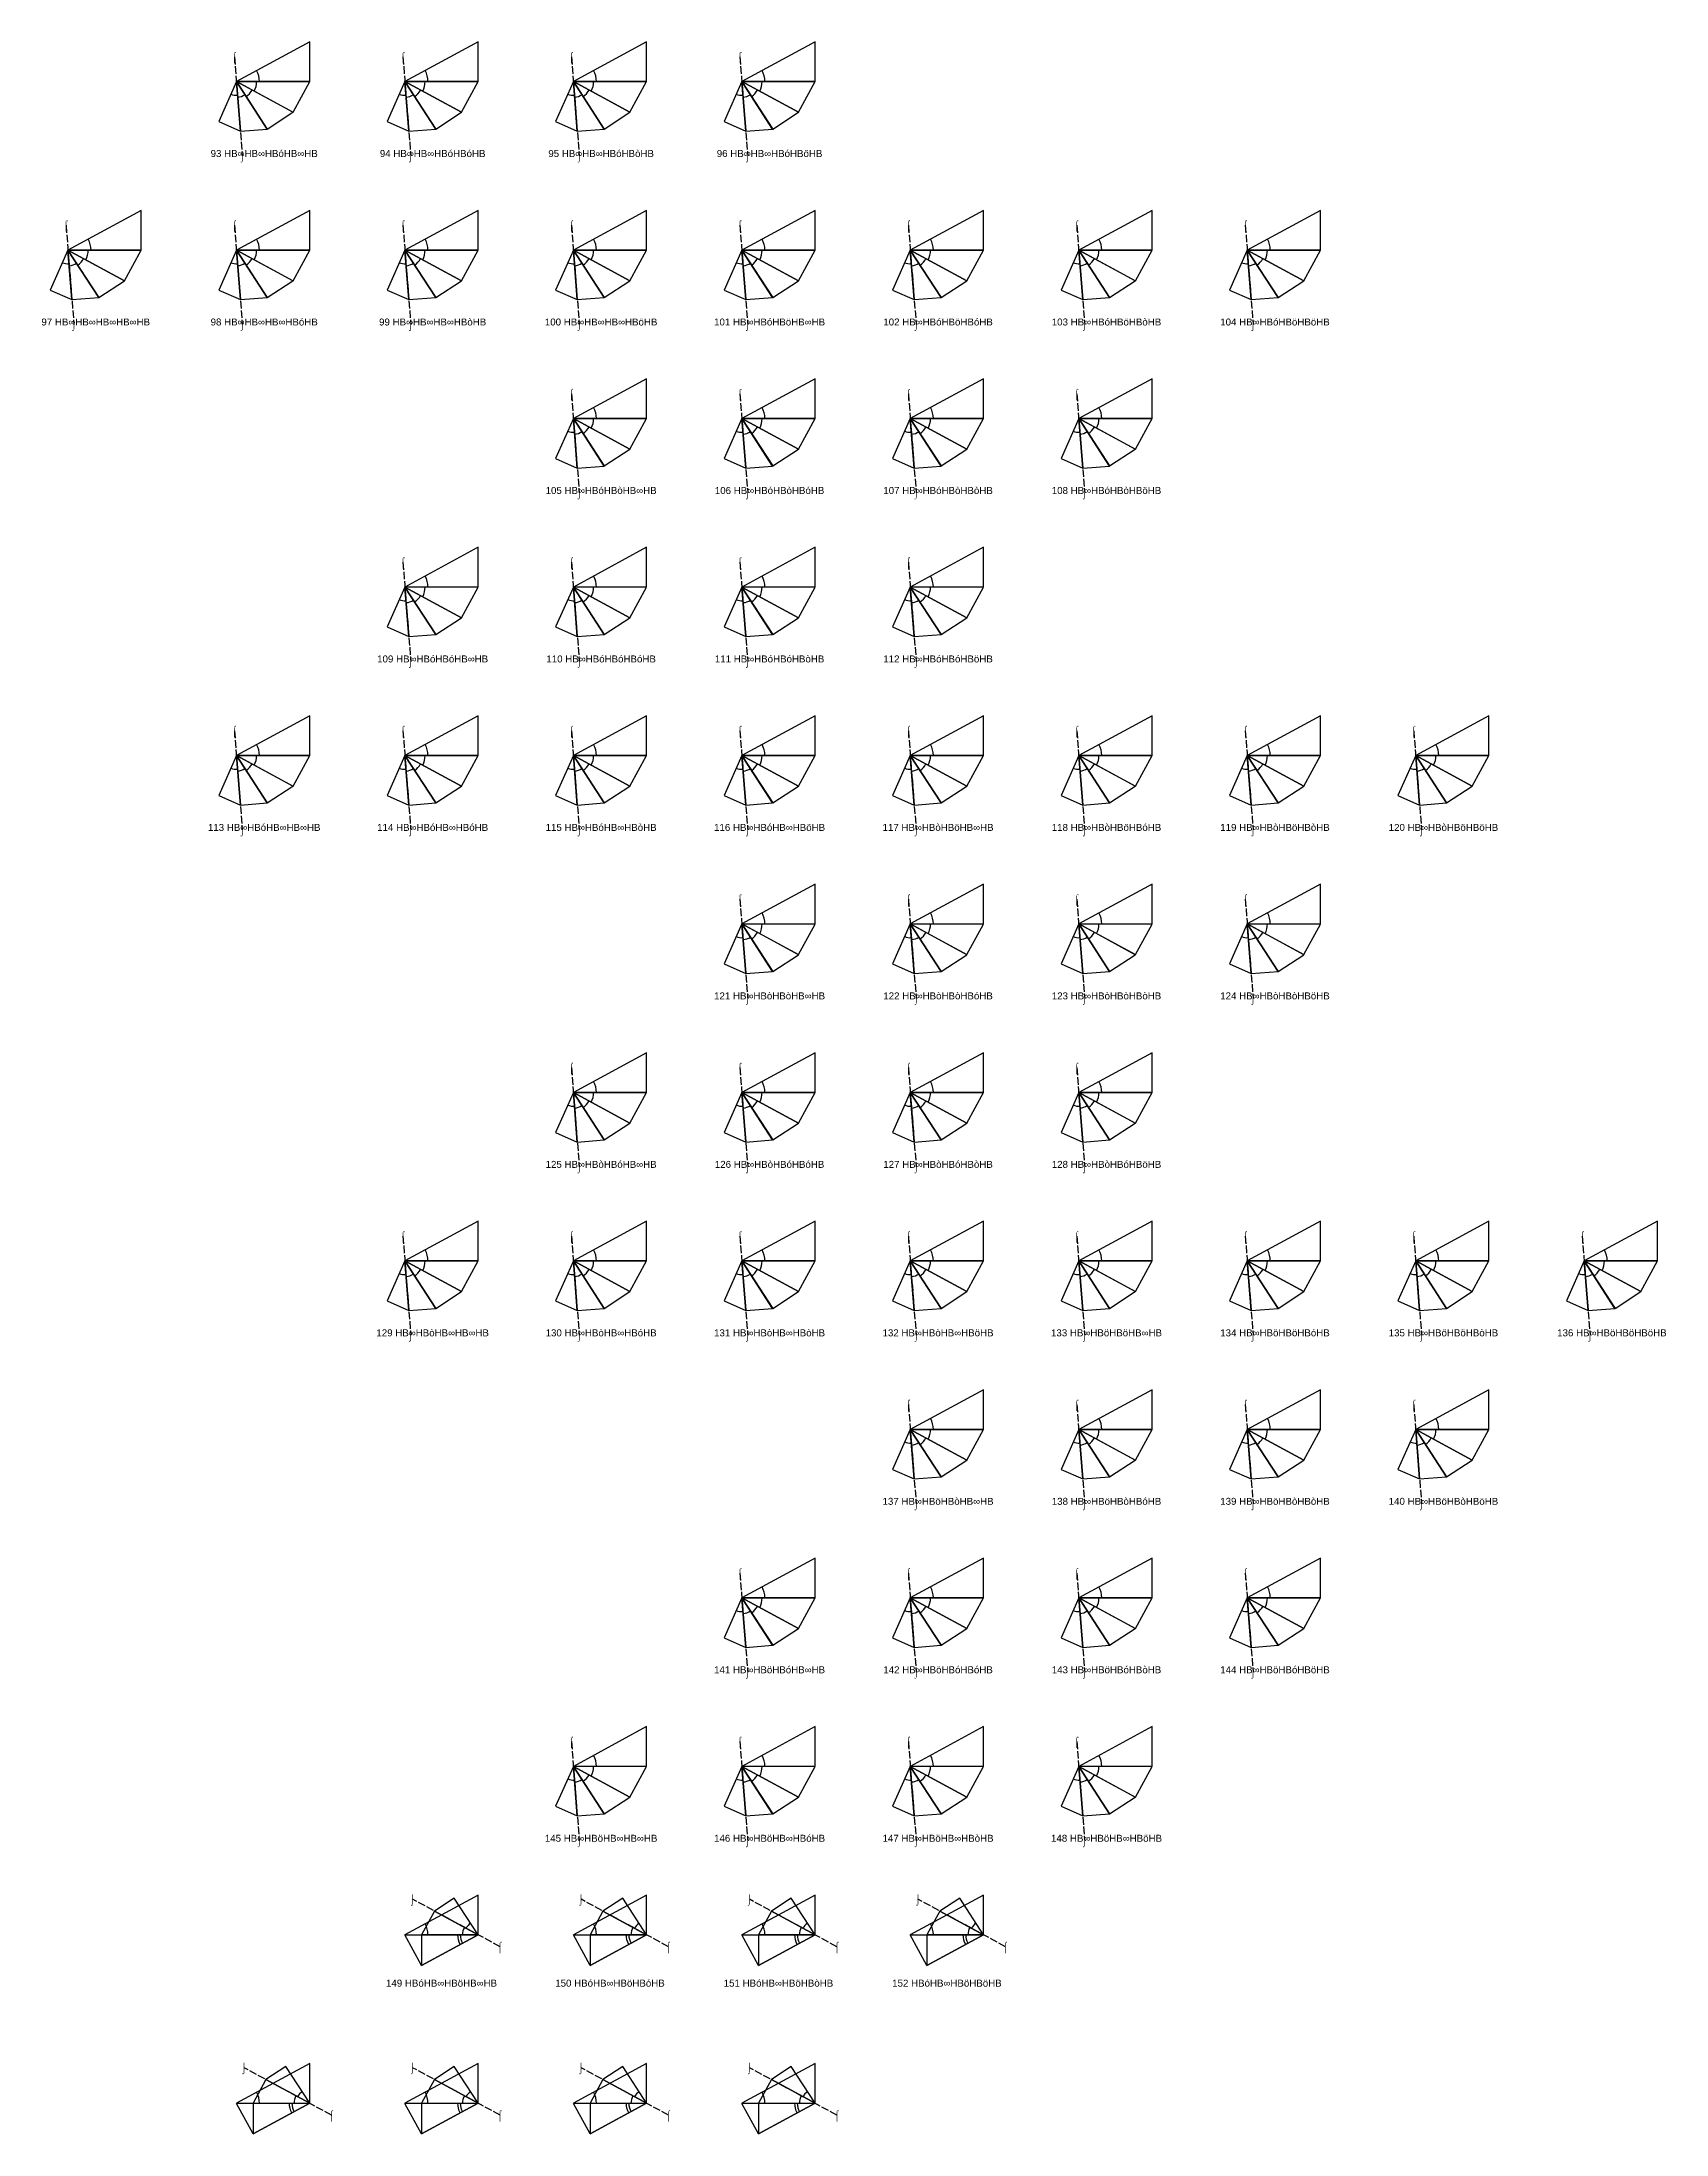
# Model space of a CAD drawing. Header units: millimetres. Extents: x 122552 to 1654769, y -10280102 to 62068.
# Drawn here: x 997182 to 1254122, y -1548021 to -1217069 of the extents above; entities that cross this region are included whole.
import ezdxf
from ezdxf.enums import TextEntityAlignment as Align

# ---------------------------------------------------------------- set-up
doc = ezdxf.new("R2010")
doc.units = ezdxf.units.MM
doc.linetypes.add('ACAD_ISO02W100', pattern=[15, 12, -3])
for name, color, linetype in [('BASE', 170, 'Continuous'), ('HYPOTENUSE', 20, 'Continuous'), ('PERPENDICULAR', 90, 'Continuous'), ('Standard', 7, 'Continuous')]:
    doc.layers.add(name, color=color, linetype=linetype)
doc.styles.add('Arial', font='arial_0.ttf')

# ---------------------------------------------------------------- blocks, each defined once
blk = doc.blocks.new('fundamental_block_GT')
at = {"color": 4}
blk.add_arc((0, -2), 277, 359.9799, 28.4254, dxfattribs=at)
at = {"layer": 'BASE'}
blk.add_line((0, 0), (879, -7), dxfattribs=at)
at = {"layer": 'HYPOTENUSE'}
blk.add_line((883, 469), (0, 0), dxfattribs=at)
at = {"layer": 'PERPENDICULAR'}
blk.add_line((879, -7), (883, 469), dxfattribs=at)

msp = doc.modelspace()

# ---------------------------------------------------------------- linework, layer by layer
at = {"linetype": 'ACAD_ISO02W100', "ltscale": 100}
for p, q in [((1027652, -1219436), (1028896, -1235121)), ((1054301, -1219436), (1055545, -1235121)), ((1080950, -1219436), (1082194, -1235121)), ((1107598, -1219436), (1108842, -1235121)), ((1001004, -1246084), (1002248, -1261770)), ((1027652, -1246084), (1028896, -1261770)), ((1054301, -1246084), (1055545, -1261770)), ((1080950, -1246084), (1082194, -1261770)), ((1107598, -1246084), (1108842, -1261770)), ((1134247, -1246084), (1135491, -1261770)), ((1160896, -1246084), (1162140, -1261770)), ((1187544, -1246084), (1188788, -1261770)), ((1080950, -1272733), (1082194, -1288418)), ((1107598, -1272733), (1108842, -1288418)), ((1134247, -1272733), (1135491, -1288418)), ((1160896, -1272733), (1162140, -1288418)), ((1054301, -1299382), (1055545, -1315067)), ((1080950, -1299382), (1082194, -1315067)), ((1107598, -1299382), (1108842, -1315067)), ((1134247, -1299382), (1135491, -1315067)), ((1027652, -1326030), (1028896, -1341716)), ((1054301, -1326030), (1055545, -1341716)), ((1080950, -1326030), (1082194, -1341716)), ((1107598, -1326030), (1108842, -1341716)), ((1134247, -1326030), (1135491, -1341716)), ((1160896, -1326030), (1162140, -1341716)), ((1187544, -1326030), (1188788, -1341716)), ((1214193, -1326030), (1215437, -1341716)), ((1107598, -1352679), (1108842, -1368364)), ((1134247, -1352679), (1135491, -1368364)), ((1160896, -1352679), (1162140, -1368364)), ((1187544, -1352679), (1188788, -1368364)), ((1080950, -1379328), (1082194, -1395013)), ((1107598, -1379328), (1108842, -1395013)), ((1134247, -1379328), (1135491, -1395013)), ((1160896, -1379328), (1162140, -1395013)), ((1054301, -1405976), (1055545, -1421662)), ((1080950, -1405976), (1082194, -1421662)), ((1107598, -1405976), (1108842, -1421662)), ((1134247, -1405976), (1135491, -1421662)), ((1160896, -1405976), (1162140, -1421662)), ((1187544, -1405976), (1188788, -1421662)), ((1214193, -1405976), (1215437, -1421662)), ((1240842, -1405976), (1242086, -1421662)), ((1134247, -1432625), (1135491, -1448310)), ((1160896, -1432625), (1162140, -1448310)), ((1187544, -1432625), (1188788, -1448310)), ((1214193, -1432625), (1215437, -1448310)), ((1107598, -1459274), (1108842, -1474959)), ((1134247, -1459274), (1135491, -1474959)), ((1160896, -1459274), (1162140, -1474959)), ((1187544, -1459274), (1188788, -1474959)), ((1080950, -1485922), (1082194, -1501608)), ((1107598, -1485922), (1108842, -1501608)), ((1134247, -1485922), (1135491, -1501608)), ((1160896, -1485922), (1162140, -1501608)), ((1069657, -1518369), (1055827, -1510863)), ((1096305, -1518369), (1082476, -1510863)), ((1122954, -1518369), (1109125, -1510863)), ((1149603, -1518369), (1135773, -1510863)), ((1043008, -1545017), (1029179, -1537512)), ((1069657, -1545017), (1055827, -1537512)), ((1096305, -1545017), (1082476, -1537512)), ((1122954, -1545017), (1109125, -1537512))]:
    msp.add_line(p, q, dxfattribs=at)

# ---------------------------------------------------------------- block references
for p, xscale, yscale, zscale, rotation in [((1027963, -1223357), 10.18429076373602, 10.18429076373602, 10.18429076373602, 303.5116672382091), ((1027963, -1223357), 11.58735412275403, 11.58735412275403, 11.58735412275403, 332.0000000000002), ((1054612, -1223357), 10.18429076373602, 10.18429076373602, 10.18429076373602, 303.5116672382091), ((1054612, -1223357), 11.58735412275403, 11.58735412275403, 11.58735412275403, 332.0000000000002), ((1081261, -1223357), 10.18429076373602, 10.18429076373602, 10.18429076373602, 303.5116672382091), ((1081261, -1223357), 11.58735412275403, 11.58735412275403, 11.58735412275403, 332.0000000000002), ((1107909, -1223357), 10.18429076373602, 10.18429076373602, 10.18429076373602, 303.5116672382091), ((1107909, -1223357), 11.58735412275403, 11.58735412275403, 11.58735412275403, 332.0000000000002), ((1027963, -1223357), 7.86726557123376, 7.86726557123376, 7.86726557123376, 246.5350017146298), ((1027963, -1223357), 8.951118371073514, 8.951118371073514, 8.951118371073514, 275.0233344764167), ((1054612, -1223357), 7.867265571233768, 7.867265571233768, 7.867265571233768, 246.5350017146306), ((1054612, -1223357), 8.951118371073514, 8.951118371073514, 8.951118371073514, 275.0233344764167), ((1081261, -1223357), 7.867265571233768, 7.867265571233768, 7.867265571233768, 246.5350017146306), ((1081261, -1223357), 8.951118371073514, 8.951118371073514, 8.951118371073514, 275.0233344764167), ((1107909, -1223357), 7.867265571233768, 7.867265571233768, 7.867265571233768, 246.5350017146306), ((1107909, -1223357), 8.951118371073514, 8.951118371073514, 8.951118371073514, 275.0233344764167), ((1001315, -1250006), 10.18429076373602, 10.18429076373602, 10.18429076373602, 303.5116672382091), ((1001315, -1250006), 11.58735412275403, 11.58735412275403, 11.58735412275403, 332.0000000000002), ((1027963, -1250006), 10.18429076373602, 10.18429076373602, 10.18429076373602, 303.5116672382091), ((1027963, -1250006), 11.58735412275403, 11.58735412275403, 11.58735412275403, 332.0000000000002), ((1054612, -1250006), 10.18429076373602, 10.18429076373602, 10.18429076373602, 303.5116672382091), ((1054612, -1250006), 11.58735412275403, 11.58735412275403, 11.58735412275403, 332.0000000000002), ((1081261, -1250006), 10.18429076373602, 10.18429076373602, 10.18429076373602, 303.5116672382091), ((1081261, -1250006), 11.58735412275403, 11.58735412275403, 11.58735412275403, 332.0000000000002), ((1107909, -1250006), 10.18429076373602, 10.18429076373602, 10.18429076373602, 303.5116672382091), ((1107909, -1250006), 11.58735412275403, 11.58735412275403, 11.58735412275403, 332.0000000000002), ((1134558, -1250006), 10.18429076373602, 10.18429076373602, 10.18429076373602, 303.5116672382091), ((1134558, -1250006), 11.58735412275403, 11.58735412275403, 11.58735412275403, 332.0000000000002), ((1161207, -1250006), 10.18429076373602, 10.18429076373602, 10.18429076373602, 303.5116672382091), ((1161207, -1250006), 11.58735412275403, 11.58735412275403, 11.58735412275403, 332.0000000000002), ((1187855, -1250006), 10.18429076373602, 10.18429076373602, 10.18429076373602, 303.5116672382091), ((1187855, -1250006), 11.58735412275403, 11.58735412275403, 11.58735412275403, 332.0000000000002), ((1001315, -1250006), 7.86726557123376, 7.86726557123376, 7.86726557123376, 246.5350017146298), ((1001315, -1250006), 8.951118371073514, 8.951118371073514, 8.951118371073514, 275.0233344764167), ((1027963, -1250006), 7.86726557123376, 7.86726557123376, 7.86726557123376, 246.5350017146298), ((1027963, -1250006), 8.951118371073514, 8.951118371073514, 8.951118371073514, 275.0233344764167), ((1054612, -1250006), 7.867265571233768, 7.867265571233768, 7.867265571233768, 246.5350017146306), ((1054612, -1250006), 8.951118371073514, 8.951118371073514, 8.951118371073514, 275.0233344764167), ((1081261, -1250006), 7.867265571233768, 7.867265571233768, 7.867265571233768, 246.5350017146306), ((1081261, -1250006), 8.951118371073514, 8.951118371073514, 8.951118371073514, 275.0233344764167), ((1107909, -1250006), 7.867265571233768, 7.867265571233768, 7.867265571233768, 246.5350017146306), ((1107909, -1250006), 8.951118371073514, 8.951118371073514, 8.951118371073514, 275.0233344764167), ((1134558, -1250006), 7.867265571233768, 7.867265571233768, 7.867265571233768, 246.5350017146306), ((1134558, -1250006), 8.951118371073514, 8.951118371073514, 8.951118371073514, 275.0233344764167), ((1161207, -1250006), 7.867265571233768, 7.867265571233768, 7.867265571233768, 246.5350017146306), ((1161207, -1250006), 8.951118371073514, 8.951118371073514, 8.951118371073514, 275.0233344764167), ((1187855, -1250006), 7.867265571233768, 7.867265571233768, 7.867265571233768, 246.5350017146306), ((1187855, -1250006), 8.951118371073514, 8.951118371073514, 8.951118371073514, 275.0233344764167), ((1081261, -1276654), 10.18429076373602, 10.18429076373602, 10.18429076373602, 303.5116672382091), ((1081261, -1276654), 11.58735412275403, 11.58735412275403, 11.58735412275403, 332.0000000000002), ((1107909, -1276654), 10.18429076373602, 10.18429076373602, 10.18429076373602, 303.5116672382091), ((1107909, -1276654), 11.58735412275403, 11.58735412275403, 11.58735412275403, 332.0000000000002), ((1134558, -1276654), 10.18429076373602, 10.18429076373602, 10.18429076373602, 303.5116672382091), ((1134558, -1276654), 11.58735412275403, 11.58735412275403, 11.58735412275403, 332.0000000000002), ((1161207, -1276654), 10.18429076373602, 10.18429076373602, 10.18429076373602, 303.5116672382091), ((1161207, -1276654), 11.58735412275403, 11.58735412275403, 11.58735412275403, 332.0000000000002), ((1081261, -1276654), 7.867265571233768, 7.867265571233768, 7.867265571233768, 246.5350017146306), ((1081261, -1276654), 8.951118371073514, 8.951118371073514, 8.951118371073514, 275.0233344764167), ((1107909, -1276654), 7.867265571233768, 7.867265571233768, 7.867265571233768, 246.5350017146306), ((1107909, -1276654), 8.951118371073514, 8.951118371073514, 8.951118371073514, 275.0233344764167), ((1134558, -1276654), 7.867265571233768, 7.867265571233768, 7.867265571233768, 246.5350017146306), ((1134558, -1276654), 8.951118371073514, 8.951118371073514, 8.951118371073514, 275.0233344764167), ((1161207, -1276654), 7.867265571233768, 7.867265571233768, 7.867265571233768, 246.5350017146306), ((1161207, -1276654), 8.951118371073514, 8.951118371073514, 8.951118371073514, 275.0233344764167), ((1054612, -1303303), 11.58735412275403, 11.58735412275403, 11.58735412275403, 332.0000000000002), ((1081261, -1303303), 11.58735412275403, 11.58735412275403, 11.58735412275403, 332.0000000000002), ((1107909, -1303303), 11.58735412275403, 11.58735412275403, 11.58735412275403, 332.0000000000002), ((1134558, -1303303), 11.58735412275403, 11.58735412275403, 11.58735412275403, 332.0000000000002), ((1054612, -1303303), 7.867265571233768, 7.867265571233768, 7.867265571233768, 246.5350017146306), ((1054612, -1303303), 8.951118371073514, 8.951118371073514, 8.951118371073514, 275.0233344764167), ((1054612, -1303303), 10.18429076373602, 10.18429076373602, 10.18429076373602, 303.5116672382091), ((1081261, -1303303), 7.867265571233768, 7.867265571233768, 7.867265571233768, 246.5350017146306), ((1081261, -1303303), 8.951118371073514, 8.951118371073514, 8.951118371073514, 275.0233344764167), ((1081261, -1303303), 10.18429076373602, 10.18429076373602, 10.18429076373602, 303.5116672382091), ((1107909, -1303303), 7.867265571233768, 7.867265571233768, 7.867265571233768, 246.5350017146306), ((1107909, -1303303), 8.951118371073514, 8.951118371073514, 8.951118371073514, 275.0233344764167), ((1107909, -1303303), 10.18429076373602, 10.18429076373602, 10.18429076373602, 303.5116672382091), ((1134558, -1303303), 7.867265571233768, 7.867265571233768, 7.867265571233768, 246.5350017146306), ((1134558, -1303303), 8.951118371073514, 8.951118371073514, 8.951118371073514, 275.0233344764167), ((1134558, -1303303), 10.18429076373602, 10.18429076373602, 10.18429076373602, 303.5116672382091), ((1027963, -1329952), 11.58735412275403, 11.58735412275403, 11.58735412275403, 332.0000000000002), ((1054612, -1329952), 11.58735412275403, 11.58735412275403, 11.58735412275403, 332.0000000000002), ((1081261, -1329952), 11.58735412275403, 11.58735412275403, 11.58735412275403, 332.0000000000002), ((1107909, -1329952), 11.58735412275403, 11.58735412275403, 11.58735412275403, 332.0000000000002), ((1134558, -1329952), 11.58735412275403, 11.58735412275403, 11.58735412275403, 332.0000000000002), ((1161207, -1329952), 11.58735412275403, 11.58735412275403, 11.58735412275403, 332.0000000000002), ((1187855, -1329952), 11.58735412275403, 11.58735412275403, 11.58735412275403, 332.0000000000002), ((1214504, -1329952), 11.58735412275403, 11.58735412275403, 11.58735412275403, 332.0000000000002), ((1027963, -1329952), 7.86726557123376, 7.86726557123376, 7.86726557123376, 246.5350017146298), ((1027963, -1329952), 8.951118371073514, 8.951118371073514, 8.951118371073514, 275.0233344764167), ((1027963, -1329952), 10.18429076373602, 10.18429076373602, 10.18429076373602, 303.5116672382091), ((1054612, -1329952), 7.867265571233768, 7.867265571233768, 7.867265571233768, 246.5350017146306), ((1054612, -1329952), 8.951118371073514, 8.951118371073514, 8.951118371073514, 275.0233344764167), ((1054612, -1329952), 10.18429076373602, 10.18429076373602, 10.18429076373602, 303.5116672382091), ((1081261, -1329952), 7.867265571233768, 7.867265571233768, 7.867265571233768, 246.5350017146306), ((1081261, -1329952), 8.951118371073514, 8.951118371073514, 8.951118371073514, 275.0233344764167), ((1081261, -1329952), 10.18429076373602, 10.18429076373602, 10.18429076373602, 303.5116672382091), ((1107909, -1329952), 7.867265571233768, 7.867265571233768, 7.867265571233768, 246.5350017146306), ((1107909, -1329952), 8.951118371073514, 8.951118371073514, 8.951118371073514, 275.0233344764167), ((1107909, -1329952), 10.18429076373602, 10.18429076373602, 10.18429076373602, 303.5116672382091), ((1134558, -1329952), 7.867265571233768, 7.867265571233768, 7.867265571233768, 246.5350017146306), ((1134558, -1329952), 8.951118371073514, 8.951118371073514, 8.951118371073514, 275.0233344764167), ((1134558, -1329952), 10.18429076373612, 10.18429076373612, 10.18429076373612, 303.5116672382094), ((1161207, -1329952), 7.867265571233768, 7.867265571233768, 7.867265571233768, 246.5350017146306), ((1161207, -1329952), 8.951118371073514, 8.951118371073514, 8.951118371073514, 275.0233344764167), ((1161207, -1329952), 10.18429076373612, 10.18429076373612, 10.18429076373612, 303.5116672382094), ((1187855, -1329952), 7.867265571233768, 7.867265571233768, 7.867265571233768, 246.5350017146306), ((1187855, -1329952), 8.951118371073514, 8.951118371073514, 8.951118371073514, 275.0233344764167), ((1187855, -1329952), 10.18429076373612, 10.18429076373612, 10.18429076373612, 303.5116672382094), ((1214504, -1329952), 7.867265571233768, 7.867265571233768, 7.867265571233768, 246.5350017146306), ((1214504, -1329952), 8.951118371073514, 8.951118371073514, 8.951118371073514, 275.0233344764167), ((1214504, -1329952), 10.18429076373612, 10.18429076373612, 10.18429076373612, 303.5116672382094), ((1107909, -1356600), 11.58735412275403, 11.58735412275403, 11.58735412275403, 332.0000000000002), ((1134558, -1356600), 11.58735412275403, 11.58735412275403, 11.58735412275403, 332.0000000000002), ((1161207, -1356600), 11.58735412275403, 11.58735412275403, 11.58735412275403, 332.0000000000002), ((1187855, -1356600), 11.58735412275403, 11.58735412275403, 11.58735412275403, 332.0000000000002), ((1107909, -1356600), 7.867265571233768, 7.867265571233768, 7.867265571233768, 246.5350017146306), ((1107909, -1356600), 8.951118371073514, 8.951118371073514, 8.951118371073514, 275.0233344764167), ((1107909, -1356600), 10.18429076373612, 10.18429076373612, 10.18429076373612, 303.5116672382094), ((1134558, -1356600), 7.867265571233768, 7.867265571233768, 7.867265571233768, 246.5350017146306), ((1134558, -1356600), 8.951118371073514, 8.951118371073514, 8.951118371073514, 275.0233344764167), ((1134558, -1356600), 10.18429076373612, 10.18429076373612, 10.18429076373612, 303.5116672382094), ((1161207, -1356600), 7.867265571233768, 7.867265571233768, 7.867265571233768, 246.5350017146306), ((1161207, -1356600), 8.951118371073514, 8.951118371073514, 8.951118371073514, 275.0233344764167), ((1161207, -1356600), 10.18429076373612, 10.18429076373612, 10.18429076373612, 303.5116672382094), ((1187855, -1356600), 7.867265571233768, 7.867265571233768, 7.867265571233768, 246.5350017146306), ((1187855, -1356600), 8.951118371073514, 8.951118371073514, 8.951118371073514, 275.0233344764167), ((1187855, -1356600), 10.18429076373612, 10.18429076373612, 10.18429076373612, 303.5116672382094), ((1081261, -1383249), 11.58735412275403, 11.58735412275403, 11.58735412275403, 332.0000000000002), ((1107909, -1383249), 11.58735412275403, 11.58735412275403, 11.58735412275403, 332.0000000000002), ((1134558, -1383249), 11.58735412275403, 11.58735412275403, 11.58735412275403, 332.0000000000002), ((1161207, -1383249), 11.58735412275403, 11.58735412275403, 11.58735412275403, 332.0000000000002), ((1081261, -1383249), 7.867265571233768, 7.867265571233768, 7.867265571233768, 246.5350017146306), ((1081261, -1383249), 8.951118371073514, 8.951118371073514, 8.951118371073514, 275.0233344764167), ((1081261, -1383249), 10.18429076373612, 10.18429076373612, 10.18429076373612, 303.5116672382094), ((1107909, -1383249), 7.867265571233768, 7.867265571233768, 7.867265571233768, 246.5350017146306), ((1107909, -1383249), 8.951118371073514, 8.951118371073514, 8.951118371073514, 275.0233344764167), ((1107909, -1383249), 10.18429076373612, 10.18429076373612, 10.18429076373612, 303.5116672382094), ((1134558, -1383249), 7.867265571233768, 7.867265571233768, 7.867265571233768, 246.5350017146306), ((1134558, -1383249), 8.951118371073514, 8.951118371073514, 8.951118371073514, 275.0233344764167), ((1134558, -1383249), 10.18429076373612, 10.18429076373612, 10.18429076373612, 303.5116672382094), ((1161207, -1383249), 7.867265571233768, 7.867265571233768, 7.867265571233768, 246.5350017146306), ((1161207, -1383249), 8.951118371073514, 8.951118371073514, 8.951118371073514, 275.0233344764167), ((1161207, -1383249), 10.18429076373612, 10.18429076373612, 10.18429076373612, 303.5116672382094), ((1054612, -1409898), 11.58735412275403, 11.58735412275403, 11.58735412275403, 332.0000000000002), ((1081261, -1409898), 11.58735412275403, 11.58735412275403, 11.58735412275403, 332.0000000000002), ((1107909, -1409898), 11.58735412275403, 11.58735412275403, 11.58735412275403, 332.0000000000002), ((1134558, -1409898), 11.58735412275403, 11.58735412275403, 11.58735412275403, 332.0000000000002), ((1161207, -1409898), 11.58735412275403, 11.58735412275403, 11.58735412275403, 332.0000000000002), ((1187855, -1409898), 11.58735412275403, 11.58735412275403, 11.58735412275403, 332.0000000000002), ((1214504, -1409898), 11.58735412275403, 11.58735412275403, 11.58735412275403, 332.0000000000002), ((1241153, -1409898), 11.58735412275403, 11.58735412275403, 11.58735412275403, 332.0000000000002), ((1054612, -1409898), 8.951118371073514, 8.951118371073514, 8.951118371073514, 275.0233344764167), ((1054612, -1409898), 10.18429076373612, 10.18429076373612, 10.18429076373612, 303.5116672382094), ((1081261, -1409898), 8.951118371073514, 8.951118371073514, 8.951118371073514, 275.0233344764167), ((1081261, -1409898), 10.18429076373612, 10.18429076373612, 10.18429076373612, 303.5116672382094), ((1107909, -1409898), 8.951118371073514, 8.951118371073514, 8.951118371073514, 275.0233344764167), ((1107909, -1409898), 10.18429076373612, 10.18429076373612, 10.18429076373612, 303.5116672382094), ((1134558, -1409898), 8.951118371073514, 8.951118371073514, 8.951118371073514, 275.0233344764167), ((1134558, -1409898), 10.18429076373612, 10.18429076373612, 10.18429076373612, 303.5116672382094), ((1161207, -1409898), 8.951118371073811, 8.951118371073811, 8.951118371073811, 275.0233344764194), ((1161207, -1409898), 10.18429076373612, 10.18429076373612, 10.18429076373612, 303.5116672382094), ((1187855, -1409898), 8.951118371073811, 8.951118371073811, 8.951118371073811, 275.0233344764194), ((1187855, -1409898), 10.18429076373612, 10.18429076373612, 10.18429076373612, 303.5116672382094), ((1214504, -1409898), 8.951118371073811, 8.951118371073811, 8.951118371073811, 275.0233344764194), ((1214504, -1409898), 10.18429076373612, 10.18429076373612, 10.18429076373612, 303.5116672382094), ((1241153, -1409898), 8.951118371073811, 8.951118371073811, 8.951118371073811, 275.0233344764194), ((1241153, -1409898), 10.18429076373612, 10.18429076373612, 10.18429076373612, 303.5116672382094), ((1054612, -1409898), 7.867265571233768, 7.867265571233768, 7.867265571233768, 246.5350017146306), ((1081261, -1409898), 7.867265571233768, 7.867265571233768, 7.867265571233768, 246.5350017146306), ((1107909, -1409898), 7.867265571233768, 7.867265571233768, 7.867265571233768, 246.5350017146306), ((1134558, -1409898), 7.867265571233768, 7.867265571233768, 7.867265571233768, 246.5350017146306), ((1161207, -1409898), 7.867265571234018, 7.867265571234018, 7.867265571234018, 246.5350017146322), ((1187855, -1409898), 7.867265571234018, 7.867265571234018, 7.867265571234018, 246.5350017146322), ((1214504, -1409898), 7.867265571234018, 7.867265571234018, 7.867265571234018, 246.5350017146322), ((1241153, -1409898), 7.867265571234018, 7.867265571234018, 7.867265571234018, 246.5350017146322), ((1134558, -1436546), 11.58735412275403, 11.58735412275403, 11.58735412275403, 332.0000000000002), ((1161207, -1436546), 11.58735412275403, 11.58735412275403, 11.58735412275403, 332.0000000000002), ((1187855, -1436546), 11.58735412275403, 11.58735412275403, 11.58735412275403, 332.0000000000002), ((1214504, -1436546), 11.58735412275403, 11.58735412275403, 11.58735412275403, 332.0000000000002), ((1134558, -1436546), 8.951118371073811, 8.951118371073811, 8.951118371073811, 275.0233344764194), ((1134558, -1436546), 10.18429076373612, 10.18429076373612, 10.18429076373612, 303.5116672382094), ((1161207, -1436546), 8.951118371073811, 8.951118371073811, 8.951118371073811, 275.0233344764194), ((1161207, -1436546), 10.18429076373612, 10.18429076373612, 10.18429076373612, 303.5116672382094), ((1187855, -1436546), 8.951118371073811, 8.951118371073811, 8.951118371073811, 275.0233344764194), ((1187855, -1436546), 10.18429076373612, 10.18429076373612, 10.18429076373612, 303.5116672382094), ((1214504, -1436546), 8.951118371073811, 8.951118371073811, 8.951118371073811, 275.0233344764194), ((1214504, -1436546), 10.18429076373612, 10.18429076373612, 10.18429076373612, 303.5116672382094), ((1134558, -1436546), 7.867265571234018, 7.867265571234018, 7.867265571234018, 246.5350017146322), ((1161207, -1436546), 7.867265571234018, 7.867265571234018, 7.867265571234018, 246.5350017146322), ((1187855, -1436546), 7.867265571234018, 7.867265571234018, 7.867265571234018, 246.5350017146322), ((1214504, -1436546), 7.867265571234018, 7.867265571234018, 7.867265571234018, 246.5350017146322), ((1107909, -1463195), 11.58735412275403, 11.58735412275403, 11.58735412275403, 332.0000000000002), ((1134558, -1463195), 11.58735412275403, 11.58735412275403, 11.58735412275403, 332.0000000000002), ((1161207, -1463195), 11.58735412275403, 11.58735412275403, 11.58735412275403, 332.0000000000002), ((1187855, -1463195), 11.58735412275403, 11.58735412275403, 11.58735412275403, 332.0000000000002), ((1107909, -1463195), 10.18429076373612, 10.18429076373612, 10.18429076373612, 303.5116672382094), ((1134558, -1463195), 10.18429076373612, 10.18429076373612, 10.18429076373612, 303.5116672382094), ((1161207, -1463195), 10.18429076373612, 10.18429076373612, 10.18429076373612, 303.5116672382094), ((1187855, -1463195), 10.18429076373612, 10.18429076373612, 10.18429076373612, 303.5116672382094), ((1107909, -1463195), 7.867265571234018, 7.867265571234018, 7.867265571234018, 246.5350017146322), ((1107909, -1463195), 8.951118371073811, 8.951118371073811, 8.951118371073811, 275.0233344764194), ((1134558, -1463195), 7.867265571234018, 7.867265571234018, 7.867265571234018, 246.5350017146322), ((1134558, -1463195), 8.951118371073811, 8.951118371073811, 8.951118371073811, 275.0233344764194), ((1161207, -1463195), 7.867265571234018, 7.867265571234018, 7.867265571234018, 246.5350017146322), ((1161207, -1463195), 8.951118371073811, 8.951118371073811, 8.951118371073811, 275.0233344764194), ((1187855, -1463195), 7.867265571234018, 7.867265571234018, 7.867265571234018, 246.5350017146322), ((1187855, -1463195), 8.951118371073811, 8.951118371073811, 8.951118371073811, 275.0233344764194), ((1081261, -1489844), 11.58735412275403, 11.58735412275403, 11.58735412275403, 332.0000000000002), ((1107909, -1489844), 11.58735412275403, 11.58735412275403, 11.58735412275403, 332.0000000000002), ((1134558, -1489844), 11.58735412275403, 11.58735412275403, 11.58735412275403, 332.0000000000002), ((1161207, -1489844), 11.58735412275403, 11.58735412275403, 11.58735412275403, 332.0000000000002), ((1081261, -1489844), 10.18429076373612, 10.18429076373612, 10.18429076373612, 303.5116672382094), ((1107909, -1489844), 10.18429076373612, 10.18429076373612, 10.18429076373612, 303.5116672382094), ((1134558, -1489844), 10.18429076373612, 10.18429076373612, 10.18429076373612, 303.5116672382094), ((1161207, -1489844), 10.18429076373612, 10.18429076373612, 10.18429076373612, 303.5116672382094), ((1081261, -1489844), 7.867265571234018, 7.867265571234018, 7.867265571234018, 246.5350017146322), ((1081261, -1489844), 8.951118371073811, 8.951118371073811, 8.951118371073811, 275.0233344764194), ((1107909, -1489844), 7.867265571234018, 7.867265571234018, 7.867265571234018, 246.5350017146322), ((1107909, -1489844), 8.951118371073811, 8.951118371073811, 8.951118371073811, 275.0233344764194), ((1134558, -1489844), 7.867265571234018, 7.867265571234018, 7.867265571234018, 246.5350017146322), ((1134558, -1489844), 8.951118371073811, 8.951118371073811, 8.951118371073811, 275.0233344764194), ((1161207, -1489844), 7.867265571234018, 7.867265571234018, 7.867265571234018, 246.5350017146322), ((1161207, -1489844), 8.951118371073811, 8.951118371073811, 8.951118371073811, 275.0233344764194), ((1066199, -1516492), -11.58735412275403, 11.58735412275403, 11.58735412275403, 27.99999999999958), ((1066199, -1516492), 7.867265571233751, 7.867265571233751, 7.867265571233751, 123.511667238211), ((1092848, -1516492), -11.58735412275403, 11.58735412275403, 11.58735412275403, 27.99999999999958), ((1092848, -1516492), 7.867265571233751, 7.867265571233751, 7.867265571233751, 123.511667238211), ((1119497, -1516492), -11.58735412275403, 11.58735412275403, 11.58735412275403, 27.99999999999958), ((1119497, -1516492), 7.867265571233751, 7.867265571233751, 7.867265571233751, 123.511667238211), ((1146145, -1516492), -11.58735412275403, 11.58735412275403, 11.58735412275403, 27.99999999999958), ((1146145, -1516492), 7.867265571233751, 7.867265571233751, 7.867265571233751, 123.511667238211), ((1066199, -1516492), 8.951118371073562, 8.951118371073562, 8.951118371073562, 151.9999999999985), ((1092848, -1516492), 8.951118371073562, 8.951118371073562, 8.951118371073562, 151.9999999999985), ((1119497, -1516492), 8.951118371073562, 8.951118371073562, 8.951118371073562, 151.9999999999985), ((1146145, -1516492), 8.951118371073562, 8.951118371073562, 8.951118371073562, 151.9999999999985), ((1066199, -1516492), 10.184290763736, 10.184290763736, 10.184290763736, 180.4883327617911), ((1092848, -1516492), 10.184290763736, 10.184290763736, 10.184290763736, 180.4883327617911), ((1119497, -1516492), 10.184290763736, 10.184290763736, 10.184290763736, 180.4883327617911), ((1146145, -1516492), 10.184290763736, 10.184290763736, 10.184290763736, 180.4883327617911), ((1039551, -1543141), -11.58735412275403, 11.58735412275403, 11.58735412275403, 27.99999999999958), ((1039551, -1543141), 7.867265571233638, 7.867265571233638, 7.867265571233638, 123.5116672382125), ((1066199, -1543141), -11.58735412275403, 11.58735412275403, 11.58735412275403, 27.99999999999958), ((1066199, -1543141), 7.867265571233638, 7.867265571233638, 7.867265571233638, 123.5116672382125), ((1092848, -1543141), -11.58735412275403, 11.58735412275403, 11.58735412275403, 27.99999999999958), ((1092848, -1543141), 7.867265571233638, 7.867265571233638, 7.867265571233638, 123.5116672382125), ((1119497, -1543141), -11.58735412275403, 11.58735412275403, 11.58735412275403, 27.99999999999958), ((1119497, -1543141), 7.867265571233638, 7.867265571233638, 7.867265571233638, 123.5116672382125), ((1039551, -1543141), 8.951118371073443, 8.951118371073443, 8.951118371073443, 151.9999999999985), ((1066199, -1543141), 8.951118371073443, 8.951118371073443, 8.951118371073443, 151.9999999999985), ((1092848, -1543141), 8.951118371073443, 8.951118371073443, 8.951118371073443, 151.9999999999985), ((1119497, -1543141), 8.951118371073443, 8.951118371073443, 8.951118371073443, 151.9999999999985), ((1039551, -1543141), 10.184290763736, 10.184290763736, 10.184290763736, 180.4883327617911), ((1066199, -1543141), 10.184290763736, 10.184290763736, 10.184290763736, 180.4883327617911), ((1092848, -1543141), 10.184290763736, 10.184290763736, 10.184290763736, 180.4883327617911), ((1119497, -1543141), 10.184290763736, 10.184290763736, 10.184290763736, 180.4883327617911)]:
    msp.add_blockref('fundamental_block_GT', p, dxfattribs=dict(xscale=xscale, yscale=yscale, zscale=zscale, rotation=rotation))
at = {"layer": 'Standard', "xscale": 13.18371388650824, "yscale": 13.18371388650824, "zscale": 13.18371388650824, "rotation": 0.4883327617913192}
for p in [(1027963, -1223357), (1054612, -1223357), (1081261, -1223357), (1107909, -1223357), (1001315, -1250006), (1027963, -1250006), (1054612, -1250006), (1081261, -1250006), (1107909, -1250006), (1134558, -1250006), (1161207, -1250006), (1187855, -1250006), (1081261, -1276654), (1107909, -1276654), (1134558, -1276654), (1161207, -1276654), (1054612, -1303303), (1081261, -1303303), (1107909, -1303303), (1134558, -1303303), (1027963, -1329952), (1054612, -1329952), (1081261, -1329952), (1107909, -1329952), (1134558, -1329952), (1161207, -1329952), (1187855, -1329952), (1214504, -1329952), (1107909, -1356600), (1134558, -1356600), (1161207, -1356600), (1187855, -1356600), (1081261, -1383249), (1107909, -1383249), (1134558, -1383249), (1161207, -1383249), (1054612, -1409898), (1081261, -1409898), (1107909, -1409898), (1134558, -1409898), (1161207, -1409898), (1187855, -1409898), (1214504, -1409898), (1241153, -1409898), (1134558, -1436546), (1161207, -1436546), (1187855, -1436546), (1214504, -1436546), (1107909, -1463195), (1134558, -1463195), (1161207, -1463195), (1187855, -1463195), (1081261, -1489844), (1107909, -1489844), (1134558, -1489844), (1161207, -1489844), (1054612, -1516492), (1081261, -1516492), (1107909, -1516492), (1134558, -1516492), (1027963, -1543141), (1054612, -1543141), (1081261, -1543141), (1107909, -1543141)]:
    msp.add_blockref('fundamental_block_GT', p, dxfattribs=at)

# ---------------------------------------------------------------- texts
at = {"style": 'Arial'}
for s, p in [('⌠', (1027652, -1219436)), ('⌠', (1054301, -1219436)), ('⌠', (1080950, -1219436)), ('⌠', (1107598, -1219436)), ('93 HB∞HB∞HBóHB∞HB', (1032353, -1234732)), ('⌡', (1028896, -1235121)), ('94 HB∞HB∞HBóHBóHB', (1059002, -1234732)), ('⌡', (1055545, -1235121)), ('95 HB∞HB∞HBóHBòHB', (1085651, -1234732)), ('⌡', (1082194, -1235121)), ('96 HB∞HB∞HBóHBöHB', (1112299, -1234732)), ('⌡', (1108842, -1235121)), ('⌠', (1001004, -1246084)), ('⌠', (1027652, -1246084)), ('⌠', (1054301, -1246084)), ('⌠', (1080950, -1246084)), ('⌠', (1107598, -1246084)), ('⌠', (1134247, -1246084)), ('⌠', (1160896, -1246084)), ('⌠', (1187544, -1246084)), ('97 HB∞HB∞HB∞HB∞HB', (1005705, -1261381)), ('98 HB∞HB∞HB∞HBóHB', (1032353, -1261381)), ('99 HB∞HB∞HB∞HBòHB', (1059002, -1261381)), ('100 HB∞HB∞HB∞HBöHB', (1085651, -1261381)), ('101 HB∞HBóHBöHB∞HB', (1112299, -1261381)), ('102 HB∞HBóHBöHBóHB', (1138948, -1261381)), ('103 HB∞HBóHBöHBòHB', (1165597, -1261381)), ('104 HB∞HBóHBöHBöHB', (1192245, -1261381)), ('⌡', (1002248, -1261770)), ('⌡', (1028896, -1261770)), ('⌡', (1055545, -1261770)), ('⌡', (1082194, -1261770)), ('⌡', (1108842, -1261770)), ('⌡', (1135491, -1261770)), ('⌡', (1162140, -1261770)), ('⌡', (1188788, -1261770)), ('⌠', (1080950, -1272733)), ('⌠', (1107598, -1272733)), ('⌠', (1134247, -1272733)), ('⌠', (1160896, -1272733)), ('105 HB∞HBóHBòHB∞HB', (1085651, -1288030)), ('106 HB∞HBóHBòHBóHB', (1112299, -1288030)), ('107 HB∞HBóHBòHBòHB', (1138948, -1288030)), ('108 HB∞HBóHBòHBöHB', (1165597, -1288030)), ('⌡', (1082194, -1288418)), ('⌡', (1108842, -1288418)), ('⌡', (1135491, -1288418)), ('⌡', (1162140, -1288418)), ('⌠', (1054301, -1299382)), ('⌠', (1080950, -1299382)), ('⌠', (1107598, -1299382)), ('⌠', (1134247, -1299382)), ('109 HB∞HBóHBóHB∞HB', (1059002, -1314678)), ('⌡', (1055545, -1315067)), ('110 HB∞HBóHBóHBóHB', (1085651, -1314678)), ('⌡', (1082194, -1315067)), ('111 HB∞HBóHBóHBòHB', (1112299, -1314678)), ('⌡', (1108842, -1315067)), ('112 HB∞HBóHBóHBöHB', (1138948, -1314678)), ('⌡', (1135491, -1315067)), ('⌠', (1027652, -1326030)), ('⌠', (1054301, -1326030)), ('⌠', (1080950, -1326030)), ('⌠', (1107598, -1326030)), ('⌠', (1134247, -1326030)), ('⌠', (1160896, -1326030)), ('⌠', (1187544, -1326030)), ('⌠', (1214193, -1326030)), ('113 HB∞HBóHB∞HB∞HB', (1032353, -1341327)), ('⌡', (1028896, -1341716)), ('114 HB∞HBóHB∞HBóHB', (1059002, -1341327)), ('⌡', (1055545, -1341716)), ('115 HB∞HBóHB∞HBòHB', (1085651, -1341327)), ('⌡', (1082194, -1341716)), ('116 HB∞HBóHB∞HBöHB', (1112299, -1341327)), ('⌡', (1108842, -1341716)), ('117 HB∞HBòHBöHB∞HB', (1138948, -1341327)), ('⌡', (1135491, -1341716)), ('118 HB∞HBòHBöHBóHB', (1165597, -1341327)), ('⌡', (1162140, -1341716)), ('119 HB∞HBòHBöHBòHB', (1192245, -1341327)), ('⌡', (1188788, -1341716)), ('120 HB∞HBòHBöHBöHB', (1218894, -1341327)), ('⌡', (1215437, -1341716)), ('⌠', (1107598, -1352679)), ('⌠', (1134247, -1352679)), ('⌠', (1160896, -1352679)), ('⌠', (1187544, -1352679)), ('121 HB∞HBòHBòHB∞HB', (1112299, -1367976)), ('⌡', (1108842, -1368364)), ('122 HB∞HBòHBòHBóHB', (1138948, -1367976)), ('⌡', (1135491, -1368364)), ('123 HB∞HBòHBòHBòHB', (1165597, -1367976)), ('⌡', (1162140, -1368364)), ('124 HB∞HBòHBòHBöHB', (1192245, -1367976)), ('⌡', (1188788, -1368364)), ('⌠', (1080950, -1379328)), ('⌠', (1107598, -1379328)), ('⌠', (1134247, -1379328)), ('⌠', (1160896, -1379328)), ('125 HB∞HBòHBóHB∞HB', (1085651, -1394624)), ('⌡', (1082194, -1395013)), ('126 HB∞HBòHBóHBóHB', (1112299, -1394624)), ('⌡', (1108842, -1395013)), ('127 HB∞HBòHBóHBòHB', (1138948, -1394624)), ('⌡', (1135491, -1395013)), ('128 HB∞HBòHBóHBöHB', (1165597, -1394624)), ('⌡', (1162140, -1395013)), ('⌠', (1054301, -1405976)), ('⌠', (1080950, -1405976)), ('⌠', (1107598, -1405976)), ('⌠', (1134247, -1405976)), ('⌠', (1160896, -1405976)), ('⌠', (1187544, -1405976)), ('⌠', (1214193, -1405976)), ('⌠', (1240842, -1405976)), ('129 HB∞HBòHB∞HB∞HB', (1059002, -1421273)), ('⌡', (1055545, -1421662)), ('130 HB∞HBòHB∞HBóHB', (1085651, -1421273)), ('⌡', (1082194, -1421662)), ('131 HB∞HBòHB∞HBòHB', (1112299, -1421273)), ('⌡', (1108842, -1421662)), ('132 HB∞HBòHB∞HBöHB', (1138948, -1421273)), ('⌡', (1135491, -1421662)), ('133 HB∞HBöHBöHB∞HB', (1165597, -1421273)), ('⌡', (1162140, -1421662)), ('134 HB∞HBöHBöHBóHB', (1192245, -1421273)), ('⌡', (1188788, -1421662)), ('135 HB∞HBöHBöHBòHB', (1218894, -1421273)), ('⌡', (1215437, -1421662)), ('136 HB∞HBöHBöHBöHB', (1245543, -1421273)), ('⌡', (1242086, -1421662)), ('⌠', (1134247, -1432625)), ('⌠', (1160896, -1432625)), ('⌠', (1187544, -1432625)), ('⌠', (1214193, -1432625)), ('137 HB∞HBöHBòHB∞HB', (1138948, -1447922)), ('⌡', (1135491, -1448310)), ('138 HB∞HBöHBòHBóHB', (1165597, -1447922)), ('⌡', (1162140, -1448310)), ('139 HB∞HBöHBòHBòHB', (1192245, -1447922)), ('⌡', (1188788, -1448310)), ('140 HB∞HBöHBòHBöHB', (1218894, -1447922)), ('⌡', (1215437, -1448310)), ('⌠', (1107598, -1459274)), ('⌠', (1134247, -1459274)), ('⌠', (1160896, -1459274)), ('⌠', (1187544, -1459274)), ('141 HB∞HBöHBóHB∞HB', (1112299, -1474570)), ('⌡', (1108842, -1474959)), ('142 HB∞HBöHBóHBóHB', (1138948, -1474570)), ('⌡', (1135491, -1474959)), ('143 HB∞HBöHBóHBòHB', (1165597, -1474570)), ('⌡', (1162140, -1474959)), ('144 HB∞HBöHBóHBöHB', (1192245, -1474570)), ('⌡', (1188788, -1474959)), ('⌠', (1080950, -1485922)), ('⌠', (1107598, -1485922)), ('⌠', (1134247, -1485922)), ('⌠', (1160896, -1485922)), ('145 HB∞HBöHB∞HB∞HB', (1085651, -1501219)), ('⌡', (1082194, -1501608)), ('146 HB∞HBöHB∞HBóHB', (1112299, -1501219)), ('⌡', (1108842, -1501608)), ('147 HB∞HBöHB∞HBòHB', (1138948, -1501219)), ('⌡', (1135491, -1501608)), ('148 HB∞HBöHB∞HBöHB', (1165597, -1501219)), ('⌡', (1162140, -1501608)), ('⌡', (1055827, -1510863)), ('⌡', (1082476, -1510863)), ('⌡', (1109125, -1510863)), ('⌡', (1135773, -1510863)), ('⌠', (1069657, -1518369)), ('⌠', (1096305, -1518369)), ('⌠', (1122954, -1518369)), ('⌠', (1149603, -1518369)), ('149 HBóHB∞HBöHB∞HB', (1060406, -1524136)), ('150 HBóHB∞HBöHBóHB', (1087054, -1524136)), ('151 HBóHB∞HBöHBòHB', (1113703, -1524136)), ('152 HBóHB∞HBöHBöHB', (1140352, -1524136)), ('⌡', (1029179, -1537512)), ('⌡', (1055827, -1537512)), ('⌡', (1082476, -1537512)), ('⌡', (1109125, -1537512)), ('⌠', (1043008, -1545017)), ('⌠', (1069657, -1545017)), ('⌠', (1096305, -1545017)), ('⌠', (1122954, -1545017))]:
    msp.add_text(s, height=1100, dxfattribs=at).set_placement(p, align=Align.MIDDLE_CENTER)

doc.saveas('drawing.dxf')
